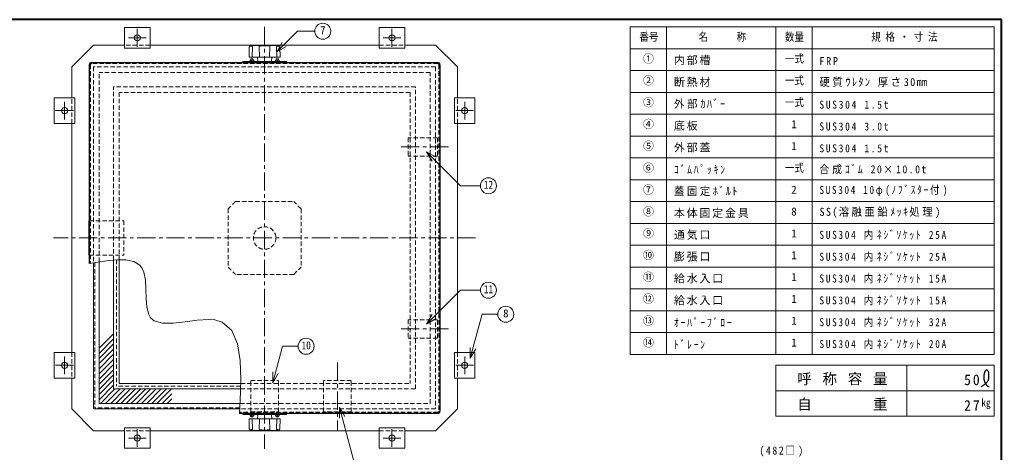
# Model space of a CAD drawing. Units: millimetres at full size, sheet at 1:5; details may follow other scales. Extents: x -1061 to 964, y -679 to 726.
# Drawn here: x -386 to 964, y 131 to 726 of the extents above; entities that cross this region are included whole.
import ezdxf
from ezdxf.enums import TextEntityAlignment as Align

# ---------------------------------------------------------------- set-up
doc = ezdxf.new("R2010")
doc.units = ezdxf.units.MM
doc.header["$LTSCALE"] = 5
doc.linetypes.add('CHAIN1', pattern=[8, 5, -1, 1, -1])
doc.linetypes.add('DASHED1', pattern=[1.8, 1.2, -0.6])
doc.layers.add('0-0', color=7, linetype='Continuous', lineweight=18)
doc.styles.add('ＭＳ ゴシック', font='')
doc.styles.get('ＭＳ ゴシック').set_extended_font_data('MS Gothic')

msp = doc.modelspace()

# ---------------------------------------------------------------- linework, layer by layer
at = {"layer": '0-0', "color": 1, "lineweight": 40}
for p, q in [((963.599, 725.957), (-1061.401, 725.957)), ((963.599, -679.043), (963.599, 725.957))]:
    msp.add_line(p, q, dxfattribs=at)
at = {"layer": '0-0', "color": 4, "linetype": 'CHAIN1', "lineweight": 9}
for p, q in [((-48.901, 715.957), (-48.901, 135.957)), ((-223.901, 713.157), (-223.901, 688.757)), ((126.099, 713.157), (126.099, 688.757)), ((-236.101, 700.957), (-211.701, 700.957)), ((138.299, 700.957), (113.899, 700.957)), ((-323.901, 613.157), (-323.901, 588.757)), ((226.099, 613.157), (226.099, 588.757)), ((-336.101, 600.957), (-311.701, 600.957)), ((238.299, 600.957), (213.899, 600.957)), ((203.599, 550.957), (133.599, 550.957)), ((241.099, 425.957), (-338.901, 425.957)), ((203.599, 300.957), (133.599, 300.957)), ((-323.901, 238.757), (-323.901, 263.157)), ((226.099, 238.757), (226.099, 263.157)), ((-336.101, 250.957), (-311.701, 250.957)), ((51.099, 254.957), (51.099, 161.957)), ((238.299, 250.957), (213.899, 250.957)), ((-223.901, 138.757), (-223.901, 163.157)), ((126.099, 138.757), (126.099, 163.157)), ((-236.101, 150.957), (-211.701, 150.957)), ((138.299, 150.957), (113.899, 150.957))]:
    msp.add_line(p, q, dxfattribs=at)
at = {"layer": '0-0', "color": 3}
for p, q in [((953.599, 715.957), (453.599, 715.957)), ((453.599, 265.957), (453.599, 715.957)), ((503.599, 265.957), (503.599, 715.957)), ((653.599, 265.957), (653.599, 715.957)), ((703.599, 265.957), (703.599, 715.957)), ((953.599, 265.957), (953.599, 715.957)), ((953.599, 685.957), (453.599, 685.957)), ((953.599, 655.957), (453.599, 655.957)), ((953.599, 625.957), (453.599, 625.957)), ((953.599, 595.957), (453.599, 595.957)), ((953.599, 565.957), (453.599, 565.957)), ((953.599, 535.957), (453.599, 535.957)), ((953.599, 505.957), (453.599, 505.957)), ((953.599, 475.957), (453.599, 475.957)), ((953.599, 445.957), (453.599, 445.957)), ((953.599, 415.957), (453.599, 415.957)), ((953.599, 385.957), (453.599, 385.957)), ((953.599, 355.957), (453.599, 355.957)), ((953.599, 325.957), (453.599, 325.957)), ((953.599, 295.957), (453.599, 295.957)), ((953.599, 265.957), (453.599, 265.957)), ((953.599, 250.957), (653.599, 250.957)), ((653.599, 180.957), (653.599, 250.957)), ((833.599, 180.957), (833.599, 250.957)), ((953.599, 180.957), (953.599, 250.957)), ((953.599, 215.957), (653.599, 215.957)), ((953.599, 180.957), (653.599, 180.957))]:
    msp.add_line(p, q, dxfattribs=at)
at = {"layer": '0-0'}
for p, q in [((-206.401, 714.957), (-206.401, 686.957)), ((-32.176, 681.535), (-3.639, 710.071)), ((-3.639, 710.071), (20.065, 710.071)), ((108.599, 714.957), (108.599, 686.957)), ((-70.364, 674.973), (-69.94, 688.121)), ((-60.664, 690.443), (-68.046, 690.053)), ((-65.835, 674.457), (-65.351, 689.004)), ((-60.137, 690.457), (-37.664, 690.457)), ((-55.755, 674.457), (-56.24, 689.004)), ((-42.046, 674.457), (-41.561, 689.004)), ((-37.137, 690.443), (-29.755, 690.053)), ((-31.966, 674.457), (-32.451, 689.004)), ((-32.176, 681.535), (-24.676, 694.525)), ((-32.176, 681.535), (-19.185, 689.035)), ((-27.438, 674.973), (-27.861, 688.121)), ((-206.401, 686.957), (-241.401, 686.957)), ((108.599, 686.957), (143.599, 686.957)), ((-78.901, 666.957), (-78.901, 668.457)), ((-18.901, 668.457), (-78.901, 668.457)), ((-69.864, 674.457), (-27.937, 674.457)), ((-63.901, 670.457), (-68.901, 670.457)), ((-68.901, 670.457), (-68.901, 668.457)), ((-66.401, 670.457), (-66.401, 668.457)), ((-64.901, 670.457), (-64.901, 671.967)), ((-63.901, 670.457), (-63.901, 668.457)), ((-58.439, 668.915), (-58.901, 674.457)), ((-39.362, 668.915), (-38.901, 674.457)), ((-33.901, 670.457), (-28.901, 670.457)), ((-33.901, 670.457), (-33.901, 668.457)), ((-32.901, 670.457), (-32.901, 671.967)), ((-31.401, 670.457), (-31.401, 668.457)), ((-28.901, 670.457), (-28.901, 668.457)), ((-18.901, 666.957), (-18.901, 668.457)), ((-309.901, 583.457), (-309.901, 618.457)), ((212.099, 583.457), (212.099, 618.457)), ((-337.901, 583.457), (-309.901, 583.457)), ((240.099, 583.457), (212.099, 583.457)), ((173.694, 544.349), (186.684, 536.849)), ((173.694, 544.349), (181.194, 531.359)), ((173.694, 544.349), (220.325, 497.718)), ((247.629, 497.718), (220.325, 497.718)), ((-289.901, 402.457), (-290.401, 402.457)), ((-283.901, 391.972), (-283.901, 190.957)), ((-248.901, 395.934), (-248.901, 225.957)), ((173.694, 307.564), (220.325, 354.195)), ((247.629, 354.195), (220.325, 354.195)), ((173.694, 307.564), (181.194, 320.554)), ((173.694, 307.564), (186.684, 315.064)), ((233.733, 260.566), (249.946, 321.074)), ((249.946, 321.074), (271.544, 321.074)), ((-37.637, 226.884), (-24.185, 277.09)), ((-24.185, 277.09), (-2.876, 277.09)), ((233.733, 260.566), (233.733, 275.566)), ((233.733, 260.566), (241.233, 273.556)), ((-337.901, 268.457), (-309.901, 268.457)), ((-309.901, 268.457), (-309.901, 233.457)), ((212.099, 268.457), (212.099, 233.457)), ((240.099, 268.457), (212.099, 268.457)), ((-37.637, 226.884), (-37.637, 241.884)), ((-37.637, 226.884), (-30.137, 239.874)), ((-81.709, 225.957), (-248.901, 225.957)), ((-83.176, 190.957), (-283.901, 190.957)), ((53.811, 193.442), (53.811, 178.442)), ((53.811, 193.442), (61.311, 180.451)), ((-78.901, 184.957), (-78.901, 183.457)), ((-18.901, 183.457), (-78.901, 183.457)), ((-70.364, 176.941), (-69.94, 163.793)), ((-69.864, 177.457), (-27.937, 177.457)), ((-68.901, 181.457), (-68.901, 183.457)), ((-63.901, 181.457), (-68.901, 181.457)), ((-66.401, 181.457), (-66.401, 183.457)), ((-65.835, 177.457), (-65.351, 162.91)), ((-64.901, 181.457), (-64.901, 179.946)), ((-63.901, 181.457), (-63.901, 183.457)), ((-58.439, 182.998), (-58.901, 177.457)), ((-55.755, 177.457), (-56.24, 162.91)), ((-42.046, 177.457), (-41.561, 162.91)), ((-39.362, 182.998), (-38.901, 177.457)), ((-33.901, 181.457), (-33.901, 183.457)), ((-33.901, 181.457), (-28.901, 181.457)), ((-32.901, 181.457), (-32.901, 179.946)), ((-31.966, 177.457), (-32.451, 162.91)), ((-31.401, 181.457), (-31.401, 183.457)), ((-28.901, 181.457), (-28.901, 183.457)), ((-27.438, 176.941), (-27.861, 163.793)), ((-18.901, 184.957), (-18.901, 183.457)), ((-206.401, 164.957), (-241.401, 164.957)), ((-206.401, 136.957), (-206.401, 164.957)), ((108.599, 164.957), (143.599, 164.957)), ((108.599, 136.957), (108.599, 164.957)), ((-60.664, 161.471), (-68.046, 161.86)), ((-60.137, 161.457), (-37.664, 161.457)), ((-37.137, 161.471), (-29.755, 161.86))]:
    msp.add_line(p, q, dxfattribs=at)
at = {"layer": '0-0', "color": 4, "lineweight": 9}
for p, q in [((-283.901, 690.957), (-313.901, 660.957)), ((-283.901, 690.957), (-241.401, 690.957)), ((-206.401, 690.957), (108.599, 690.957)), ((143.599, 690.957), (186.099, 690.957)), ((186.099, 690.957), (216.099, 660.957)), ((-313.901, 618.457), (-313.901, 660.957)), ((216.099, 618.457), (216.099, 660.957)), ((-313.901, 268.457), (-313.901, 583.457)), ((216.099, 268.457), (216.099, 583.457)), ((-276.401, 198.457), (-276.401, 393.152)), ((-256.401, 218.457), (-256.401, 395.594)), ((-276.401, 274.432), (-256.401, 294.432)), ((-276.401, 267.361), (-256.401, 287.361)), ((-276.401, 260.29), (-256.401, 280.29)), ((-276.401, 253.219), (-256.401, 273.219)), ((-276.401, 246.148), (-256.401, 266.148)), ((-276.401, 239.077), (-256.401, 259.077)), ((-276.401, 232.006), (-256.401, 252.006)), ((-276.401, 224.935), (-256.401, 244.935)), ((-313.901, 190.957), (-313.901, 233.457)), ((-276.401, 217.863), (-256.401, 237.863)), ((-276.401, 210.792), (-256.401, 230.792)), ((216.099, 190.957), (216.099, 233.457)), ((-276.401, 203.721), (-256.401, 223.721)), ((-274.594, 198.457), (-254.594, 218.457)), ((-267.523, 198.457), (-247.523, 218.457)), ((-260.452, 198.457), (-240.452, 218.457)), ((-81.973, 218.457), (-256.401, 218.457)), ((-253.381, 198.457), (-233.381, 218.457)), ((-246.31, 198.457), (-226.31, 218.457)), ((-239.239, 198.457), (-219.239, 218.457)), ((-232.168, 198.457), (-212.168, 218.457)), ((-225.097, 198.457), (-205.097, 218.457)), ((-218.026, 198.457), (-198.026, 218.457)), ((-210.955, 198.457), (-190.955, 218.457)), ((-203.884, 198.457), (-183.884, 218.457)), ((-196.812, 198.457), (-176.812, 218.457)), ((-189.741, 198.457), (-176.401, 211.797)), ((-182.67, 198.457), (-176.401, 204.726)), ((-313.901, 190.957), (-283.901, 160.957)), ((-82.754, 198.457), (-276.401, 198.457)), ((216.099, 190.957), (186.099, 160.957)), ((-283.901, 160.957), (-241.401, 160.957)), ((-206.401, 160.957), (108.599, 160.957)), ((143.599, 160.957), (186.099, 160.957))]:
    msp.add_line(p, q, dxfattribs=at)
at = {"layer": '0-0', "linetype": 'DASHED1'}
for p, q in [((-206.401, 690.957), (-241.401, 690.957)), ((108.599, 690.957), (143.599, 690.957)), ((-288.401, 663.957), (-288.401, 391.211)), ((189.099, 665.457), (-286.901, 665.457)), ((190.599, 663.957), (190.599, 187.957)), ((186.099, 660.957), (-283.901, 660.957)), ((-283.901, 660.957), (-283.901, 391.972)), ((186.099, 660.957), (186.099, 190.957)), ((151.099, 625.957), (-248.901, 625.957)), ((-248.901, 625.957), (-248.901, 395.934)), ((151.099, 625.957), (151.099, 225.957)), ((-313.901, 583.457), (-313.901, 618.457)), ((216.099, 583.457), (216.099, 618.457)), ((-282.401, 392.226), (-282.401, 192.457)), ((-252.401, 395.965), (-252.401, 222.457)), ((-313.901, 268.457), (-313.901, 233.457)), ((216.099, 268.457), (216.099, 233.457)), ((-81.832, 222.457), (-252.401, 222.457)), ((-81.709, 225.957), (151.099, 225.957)), ((-83.091, 192.457), (-282.401, 192.457)), ((186.099, 190.957), (-83.176, 190.957)), ((189.099, 186.457), (-83.429, 186.457)), ((-206.401, 160.957), (-241.401, 160.957)), ((108.599, 160.957), (143.599, 160.957))]:
    msp.add_line(p, q, dxfattribs=at)
at = {"layer": '0-0', "color": 5, "lineweight": 25}
for p, q in [((-289.901, 663.957), (-289.901, 390.957)), ((-286.901, 666.957), (189.099, 666.957)), ((192.099, 663.957), (192.099, 187.957)), ((189.099, 184.957), (-83.513, 184.957))]:
    msp.add_line(p, q, dxfattribs=at)
at = {"layer": '0-0', "color": 4, "linetype": 'DASHED1', "lineweight": 9}
for p, q in [((178.599, 653.457), (-276.401, 653.457)), ((-276.401, 393.152), (-276.401, 653.457)), ((178.599, 198.457), (178.599, 653.457)), ((158.599, 633.457), (-256.401, 633.457)), ((-256.401, 395.594), (-256.401, 633.457)), ((158.599, 218.457), (158.599, 633.457)), ((188.599, 563.457), (188.599, 538.457)), ((188.599, 538.457), (148.599, 538.457)), ((-88.901, 475.957), (-98.901, 465.957)), ((-88.901, 475.957), (-8.901, 475.957)), ((1.099, 465.957), (-8.901, 475.957)), ((-98.901, 465.957), (-98.901, 385.957)), ((1.099, 465.957), (1.099, 385.957)), ((-289.901, 449.457), (-242.401, 449.457)), ((-242.401, 449.457), (-242.401, 402.457)), ((-289.901, 402.457), (-242.401, 402.457)), ((-98.901, 385.957), (-88.901, 375.957)), ((-8.901, 375.957), (1.099, 385.957)), ((-8.901, 375.957), (-88.901, 375.957)), ((188.599, 288.457), (188.599, 313.457)), ((188.599, 288.457), (148.599, 288.457)), ((-67.901, 229.957), (-29.901, 229.957)), ((-67.901, 186.957), (-67.901, 229.957)), ((-29.901, 186.957), (-29.901, 229.957)), ((70.099, 229.957), (32.099, 229.957)), ((70.099, 186.957), (70.099, 229.957)), ((-81.973, 218.457), (158.599, 218.457)), ((-82.754, 198.457), (178.599, 198.457)), ((-67.901, 186.957), (-29.901, 186.957))]:
    msp.add_line(p, q, dxfattribs=at)
at = {"layer": '0-0'}
for points in [[(-206.401, 714.957), (-241.401, 714.957), (-241.401, 686.957)], [(108.599, 714.957), (143.599, 714.957), (143.599, 686.957)], [(-67.901, 670.457), (-67.901, 671.967), (-64.901, 671.967)], [(-29.901, 670.457), (-29.901, 671.967), (-32.901, 671.967)], [(-337.901, 583.457), (-337.901, 618.457), (-309.901, 618.457)], [(240.099, 583.457), (240.099, 618.457), (212.099, 618.457)], [(-289.901, 449.457), (-290.401, 449.457), (-290.401, 402.457)], [(-83.513, 184.957), (-82.547, 202.146), (-81.532, 230.986), (-82.327, 257.615), (-86.077, 280.633), (-93.927, 298.642), (-107.024, 310.24), (-117.474, 313.479), (-125.642, 314.11), (-141.407, 313.104), (-158.148, 310.812), (-174.517, 308.815), (-189.171, 308.697), (-200.763, 312.04), (-205.553, 316.189), (-208.145, 320.741), (-210.683, 330.822), (-211.63, 342.773), (-211.976, 355.483), (-212.711, 367.84), (-214.824, 378.733), (-217.071, 383.943), (-220.5, 388.355), (-228.738, 393.417), (-239.457, 395.765), (-252.113, 395.991), (-266.166, 394.689), (-281.075, 392.451), (-289.901, 390.957)], [(-337.901, 268.457), (-337.901, 233.457), (-309.901, 233.457)], [(240.099, 268.457), (240.099, 233.457), (212.099, 233.457)], [(53.811, 193.442), (75.064, 114.125), (93.424, 114.125)], [(-67.901, 181.457), (-67.901, 179.946), (-64.901, 179.946)], [(-29.901, 181.457), (-29.901, 179.946), (-32.901, 179.946)], [(-206.401, 136.957), (-241.401, 136.957), (-241.401, 164.957)], [(108.599, 136.957), (143.599, 136.957), (143.599, 164.957)]]:
    msp.add_lwpolyline(points, dxfattribs=at)
at = {"layer": '0-0', "color": 4, "linetype": 'DASHED1', "lineweight": 9}
for points in [[(188.599, 563.457), (148.599, 563.457), (148.599, 538.457)], [(188.599, 313.457), (148.599, 313.457), (148.599, 288.457)], [(70.099, 186.957), (32.099, 186.957), (32.099, 229.957)]]:
    msp.add_lwpolyline(points, dxfattribs=at)
at = {"layer": '0-0', "color": 5, "lineweight": 25}
for points in [[(936.041, 221.93), (936.621, 222.264), (937.618, 222.845), (938.606, 223.44), (939.58, 224.059), (940.533, 224.71), (941.461, 225.403), (941.985, 225.827), (942.37, 226.158), (943.013, 226.752), (943.623, 227.38), (944.19, 228.043), (944.706, 228.741), (945.162, 229.476), (945.396, 229.92), (945.564, 230.282), (945.817, 230.922), (946.028, 231.58), (946.198, 232.251), (946.331, 232.931), (946.427, 233.616), (946.468, 234.013), (946.498, 234.424), (946.529, 235.132), (946.535, 235.839), (946.525, 236.549), (946.504, 237.261), (946.48, 237.979), (946.468, 238.398), (946.456, 238.839), (946.427, 239.601), (946.366, 240.356), (946.247, 241.098), (946.045, 241.816), (945.734, 242.501), (945.493, 242.881), (945.339, 243.084), (945.041, 243.415), (944.709, 243.709), (944.35, 243.952)], [(944.35, 243.952), (943.971, 244.13), (943.579, 244.229), (943.349, 244.245), (943.16, 244.233), (942.835, 244.162), (942.516, 244.036), (942.209, 243.865), (941.917, 243.656), (941.645, 243.418), (941.498, 243.27), (941.294, 243.04), (940.987, 242.619), (940.731, 242.173), (940.52, 241.706), (940.346, 241.225), (940.204, 240.733), (940.134, 240.444), (940.056, 240.082), (939.944, 239.455), (939.857, 238.824), (939.787, 238.191), (939.729, 237.555), (939.677, 236.917), (939.646, 236.547), (939.609, 236.105), (939.546, 235.342), (939.493, 234.58), (939.462, 233.819), (939.461, 233.06), (939.502, 232.305), (939.549, 231.869), (939.605, 231.491), (939.734, 230.844), (939.899, 230.202), (940.096, 229.567), (940.32, 228.941), (940.567, 228.324), (940.718, 227.971), (940.832, 227.717)], [(940.832, 227.717), (941.034, 227.282), (941.246, 226.852), (941.467, 226.426), (941.697, 226.004), (941.938, 225.583), (942.082, 225.34), (942.256, 225.057), (942.569, 224.576), (942.903, 224.11), (943.261, 223.669), (943.647, 223.262), (944.065, 222.897), (944.324, 222.709), (944.545, 222.568), (944.945, 222.353), (945.364, 222.166), (945.798, 222.002), (946.242, 221.853), (946.692, 221.715), (946.955, 221.637)]]:
    msp.add_lwpolyline(points, dxfattribs=at)
at = {"layer": '0-0'}
for centre, radius in [((31.065, 710.071), 11), ((-223.901, 700.957), 4.2), ((126.099, 700.957), 4.2), ((-323.901, 600.957), 4.2), ((226.099, 600.957), 4.2), ((258.629, 497.718), 11), ((258.629, 354.195), 11), ((282.544, 321.074), 11), ((8.124, 277.09), 11), ((-323.901, 250.957), 4.2), ((226.099, 250.957), 4.2), ((-223.901, 150.957), 4.2), ((126.099, 150.957), 4.2)]:
    msp.add_circle(centre, radius, dxfattribs=at)
at = {"layer": '0-0', "color": 4, "linetype": 'DASHED1', "lineweight": 9}
msp.add_circle((-48.901, 425.957), 15.5, dxfattribs=at)
at = {"layer": '0-0'}
for centre, radius, start, end in [((-67.941, 688.056), 2, 93.01913, 178.15415), ((-68.405, 687.387), 2.072, 93.02757, 128.73305), ((-68.325, 679.499), 9.959, 72.62002, 91.09064), ((-60.137, 680.457), 10, 90, 93.01913), ((-55.74, 689.02), 0.5, 97.29873, 181.90915), ((-48.901, 635.62), 54.337, 82.70127, 97.29873), ((-42.061, 689.02), 0.5, 358.09085, 82.70127), ((-37.664, 680.457), 10, 86.98087, 90), ((-29.476, 679.499), 9.959, 88.90936, 107.37998), ((-29.86, 688.056), 2, 1.84585, 86.98087), ((-29.396, 687.387), 2.072, 51.26695, 86.97243), ((-69.864, 674.957), 0.5, 178.15415, 270), ((-27.937, 674.957), 0.5, 270, 1.84585), ((-57.941, 668.957), 0.5, 184.76364, 270), ((-39.861, 668.957), 0.5, 270, 355.23636), ((-69.864, 176.957), 0.5, 90, 181.84585), ((-57.941, 182.957), 0.5, 90, 175.23636), ((-39.861, 182.957), 0.5, 4.76364, 90), ((-27.937, 176.957), 0.5, 358.15415, 90), ((-67.941, 163.857), 2, 181.84585, 266.98087), ((-68.405, 164.526), 2.072, 231.26695, 266.97243), ((-68.325, 172.414), 9.959, 268.90936, 287.37998), ((-55.74, 162.893), 0.5, 178.09085, 262.70127), ((-48.901, 216.293), 54.337, 262.70127, 277.29873), ((-42.061, 162.893), 0.5, 277.29873, 1.90915), ((-29.476, 172.414), 9.959, 252.62002, 271.09064), ((-29.86, 163.857), 2, 273.01913, 358.15415), ((-29.396, 164.526), 2.072, 273.02757, 308.73305), ((-60.137, 171.457), 10, 266.98087, 270), ((-37.664, 171.457), 10, 270, 273.01913)]:
    msp.add_arc(centre, radius, start, end, dxfattribs=at)
at = {"layer": '0-0', "color": 5, "lineweight": 25}
for centre, start, end in [((-286.901, 663.957), 90, 180), ((189.099, 663.957), 0, 90), ((189.099, 187.957), 270, 0)]:
    msp.add_arc(centre, 3, start, end, dxfattribs=at)
at = {"layer": '0-0', "linetype": 'DASHED1'}
for centre, start, end in [((-286.901, 663.957), 90, 180), ((189.099, 663.957), 0, 90), ((189.099, 187.957), 270, 0)]:
    msp.add_arc(centre, 1.5, start, end, dxfattribs=at)

# ---------------------------------------------------------------- texts
at = {"layer": '0-0', "style": 'ＭＳ ゴシック'}
for s, p in [('7', (27.315, 702.571)), ('①', (471.099, 663.457)), ('②', (471.099, 633.457)), ('③', (471.099, 603.457)), ('④', (471.099, 573.457)), ('1', (674.849, 573.457)), ('⑤', (471.099, 543.457)), ('1', (674.849, 543.457)), ('⑥', (471.099, 513.457)), ('⑦', (471.099, 483.457)), ('2', (674.849, 483.457)), ('⑧', (471.099, 453.457)), ('8', (674.849, 453.457)), ('⑨', (471.099, 423.457)), ('1', (674.849, 423.457)), ('⑩', (471.099, 393.457)), ('1', (674.849, 393.457)), ('⑪', (471.099, 363.457)), ('1', (674.849, 363.457)), ('⑫', (471.099, 333.457)), ('1', (674.849, 333.457)), ('8', (278.794, 313.574)), ('⑬', (471.099, 303.457)), ('1', (674.849, 303.457)), ('⑭', (471.099, 273.457)), ('1', (674.849, 273.457))]:
    msp.add_text(s, height=11, dxfattribs=at).set_placement(p, align=Align.BOTTOM_LEFT)
at = {"layer": '0-0', "style": 'ＭＳ ゴシック', "width": 0.85}
for s, p in [('番号', (466.099, 693.457)), ('名\u3000\u3000\u3000称', (547.349, 693.457)), ('数量', (666.099, 693.457)), ('規 格 ・ 寸 法', (784.849, 693.457)), ('一式', (666.099, 663.457)), ('一式', (666.099, 633.457)), ('一式', (666.099, 603.457)), ('一式', (666.099, 513.457)), ('12', (252.379, 490.218)), ('11', (252.379, 346.695)), ('10', (1.874, 269.59)), ('kg', (936.099, 190.957))]:
    msp.add_text(s, height=11, dxfattribs=at).set_placement(p, align=Align.BOTTOM_LEFT)
at = {"layer": '0-0', "attachment_point": 7, "style": 'ＭＳ ゴシック'}
for s, insert, char_height in [('\\T1.17;内部槽', (513.599, 663.457), 11), ('\\T1.38;\\W0.9;FRP', (713.599, 663.457), 11), ('\\T1.17;断熱材', (513.599, 633.457), 11), ('\\T1.25;\\W0.95;硬質ｳﾚﾀﾝ\\~厚さ30㎜', (713.599, 633.457), 11), ('\\T1.27;\\W0.95;外部ｶﾊﾞｰ', (513.599, 603.457), 11), ('\\T1.39;\\W0.85;SUS304\\~1.5t', (713.599, 603.457), 11), ('\\T1.17;底板', (513.599, 573.457), 11), ('\\T1.39;\\W0.85;SUS304\\~3.0t', (713.599, 573.457), 11), ('\\T1.17;外部蓋', (513.599, 543.457), 11), ('\\T1.39;\\W0.85;SUS304\\~1.5t', (713.599, 543.457), 11), ('\\T1.39;\\W0.85;ｺﾞﾑﾊﾟｯｷﾝ', (513.599, 513.457), 11), ('\\T1.3;\\W0.9;合成ｺﾞﾑ\\~20×10.0t', (713.599, 513.457), 11), ('\\T1.35;\\W0.85;SUS304\\~10φ(ﾉﾌﾞｽﾀｰ付)', (713.599, 483.457), 11), ('\\T1.25;\\W0.95;蓋固定ﾎﾞﾙﾄ', (513.599, 483.457), 11), ('\\T1.17;本体固定金具', (513.599, 453.457), 11), ('\\T1.24;\\W0.95;SS(溶融亜鉛ﾒｯｷ処理)', (713.599, 453.457), 11), ('\\T1.17;通気口', (513.599, 423.457), 11), ('\\T1.37;\\W0.85;SUS304\\~内ﾈｼﾞｿｹｯﾄ\\~25A', (713.599, 423.457), 11), ('\\T1.17;膨張口', (513.599, 393.457), 11), ('\\T1.37;\\W0.85;SUS304\\~内ﾈｼﾞｿｹｯﾄ\\~25A', (713.599, 393.457), 11), ('\\T1.17;給水入口', (513.599, 363.457), 11), ('\\T1.37;\\W0.85;SUS304\\~内ﾈｼﾞｿｹｯﾄ\\~15A', (713.599, 363.457), 11), ('\\T1.17;給水入口', (513.599, 333.457), 11), ('\\T1.37;\\W0.85;SUS304\\~内ﾈｼﾞｿｹｯﾄ\\~15A', (713.599, 333.457), 11), ('\\T1.39;\\W0.85;ｵｰﾊﾞｰﾌﾞﾛｰ', (513.599, 303.457), 11), ('\\T1.37;\\W0.85;SUS304\\~内ﾈｼﾞｿｹｯﾄ\\~32A', (713.599, 303.457), 11), ('\\T1.38;\\W0.85;ﾄﾞﾚｰﾝ', (513.599, 273.457), 11), ('\\T1.37;\\W0.85;SUS304\\~内ﾈｼﾞｿｹｯﾄ\\~20A', (713.599, 273.457), 11), ('\\T1.16;呼\\~称\\~容\\~量', (682.974, 223.457), 14.66), ('\\T1.27;\\W0.95;50', (912.349, 223.457), 14.66), ('\\T1.16;自\\~\\~\\~\u3000\u3000重', (682.974, 188.457), 14.66), ('\\T1.27;\\W0.95;27', (912.349, 188.457), 14.66), ('\\T1.32;\\W0.9;(482□)', (631.099, 125.457), 11)]:
    msp.add_mtext(s, dxfattribs=dict(at, insert=insert, char_height=char_height))

doc.saveas('drawing.dxf')
